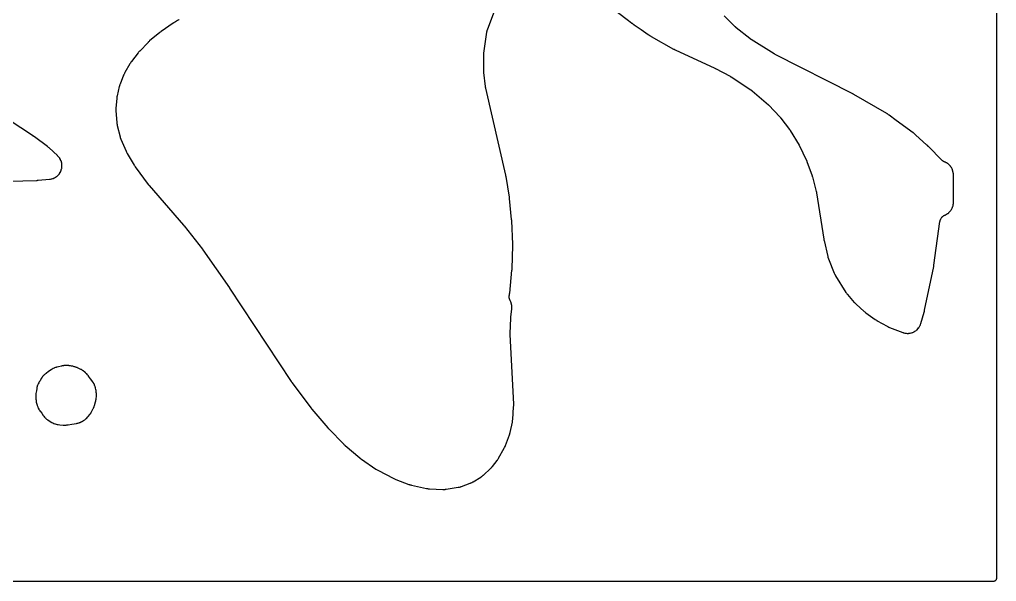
# Model space of a CAD drawing. Header units: millimetres. Extents: x 0 to 300, y 0 to 300.
# Drawn here: x 118.5 to 300.1, y -0.1 to 104.3 of the extents above; entities that cross this region are included whole.
import ezdxf

# ---------------------------------------------------------------- set-up
doc = ezdxf.new("R2010")
doc.units = ezdxf.units.MM
doc.layers.add('CUT', color=7, linetype='CONTINUOUS')

msp = doc.modelspace()

# ---------------------------------------------------------------- linework, layer by layer
at = {"layer": 'CUT'}
for points in [[(300.0625, 298.5625), (300.0625, 1.4375), (300.0625, 0.5522), (300.0589, 0.4788), (300.0503, 0.4206), (300.036, 0.3635), (300.0162, 0.3082), (299.991, 0.255), (299.9608, 0.2046), (299.9257, 0.1573), (299.8862, 0.1137), (299.8427, 0.0743), (299.7954, 0.0392), (299.745, 0.009), (299.6918, -0.0162), (299.6365, -0.036), (299.5794, -0.0503), (299.5212, -0.0589), (299.4478, -0.0625), (298.5625, -0.0625), (1.4375, -0.0625)], [(225.5411, 108.8811), (231.6791, 104.1643), (232.2871, 103.6914), (232.2931, 103.6868), (232.335, 103.655), (232.3415, 103.6502), (232.3944, 103.6112), (232.4009, 103.6065), (232.4431, 103.5763), (232.45, 103.5714), (232.456, 103.5672), (232.5658, 103.4828), (232.5719, 103.4782), (232.615, 103.446), (232.6217, 103.441), (232.6759, 103.4016), (232.6825, 103.3969), (232.7258, 103.3663), (232.7329, 103.3614), (234.0416, 102.4651), (235.3434, 101.5602), (235.3548, 101.5525), (235.4288, 101.5035), (235.4403, 101.4961), (235.5347, 101.4367), (235.5464, 101.4295), (235.6042, 101.3949), (235.634, 101.3745), (235.6449, 101.3672), (235.7162, 101.3207), (235.7273, 101.3136), (235.8181, 101.2571), (235.8293, 101.2503), (235.9026, 101.2068), (235.914, 101.2003), (240.0675, 98.8602), (240.0772, 98.8549), (240.1451, 98.8182), (240.1556, 98.8127), (240.2411, 98.7688), (240.2515, 98.7635), (240.3198, 98.7301), (240.331, 98.7247), (240.3341, 98.7233), (240.3411, 98.72), (247.7117, 95.299), (247.724, 95.2934), (247.7378, 95.2869), (247.752, 95.2802), (247.7567, 95.2779), (247.7683, 95.2723), (247.7733, 95.2698), (247.779, 95.267), (247.784, 95.2645), (247.7956, 95.2588), (247.7999, 95.2566), (247.8092, 95.2518), (247.8225, 95.245), (247.8283, 95.242), (250.5567, 93.8089), (250.5665, 93.8037), (250.5893, 93.7914), (250.599, 93.786), (250.6108, 93.7795), (250.6204, 93.774), (250.6428, 93.7612), (250.6524, 93.7556), (250.6634, 93.7491), (250.6729, 93.7434), (250.695, 93.73), (250.7044, 93.7242), (250.7159, 93.717), (250.7253, 93.7111), (250.7471, 93.6972), (250.7564, 93.6911), (254.4232, 91.2772), (254.4352, 91.2691), (254.4632, 91.2501), (254.4751, 91.2418), (254.4896, 91.2316), (254.5014, 91.2231), (254.5287, 91.2032), (254.5404, 91.1945), (254.5537, 91.1845), (254.5652, 91.1756), (254.5919, 91.1548), (254.6032, 91.1458), (254.617, 91.1347), (254.6282, 91.1255), (254.6542, 91.1038), (254.6653, 91.0944), (257.6953, 88.4838), (259.8391, 86.2126), (259.8472, 86.2038), (259.8661, 86.1833), (259.8741, 86.1745), (259.8838, 86.1636), (259.8917, 86.1547), (259.91, 86.1337), (259.9178, 86.1246), (259.9267, 86.1142), (259.9343, 86.105), (259.9521, 86.0835), (259.9596, 86.0743), (259.9687, 86.0629), (259.9762, 86.0535), (259.9933, 86.0316), (260.0006, 86.0222), (261.6099, 83.9071), (261.6171, 83.8975), (261.6338, 83.8749), (261.6409, 83.8652), (261.6495, 83.8533), (261.6565, 83.8434), (261.6726, 83.8204), (261.6794, 83.8105), (261.6872, 83.7991), (261.6939, 83.789), (261.7094, 83.7656), (261.7159, 83.7555), (261.7239, 83.7431), (261.7303, 83.733), (261.7451, 83.7091), (261.7514, 83.6988), (263.3721, 81.0157), (264.751, 78.1568), (264.7559, 78.1464), (264.7673, 78.122), (264.7721, 78.1115), (264.7779, 78.0987), (264.7826, 78.0882), (264.7933, 78.0635), (264.7978, 78.0529), (264.803, 78.0407), (264.8074, 78.0301), (264.8175, 78.0052), (264.8217, 77.9945), (264.8269, 77.9814), (264.831, 77.9706), (264.8404, 77.9455), (264.8444, 77.9346), (265.7904, 75.3185), (265.7937, 75.3093), (265.8012, 75.2878), (265.8044, 75.2786), (265.8082, 75.2673), (265.8113, 75.258), (265.8183, 75.2363), (265.8213, 75.227), (265.8247, 75.2163), (265.8275, 75.207), (265.8341, 75.1852), (265.8369, 75.1758), (265.8402, 75.1643), (265.8428, 75.1549), (265.8489, 75.133), (265.8515, 75.1236), (266.5848, 72.3692), (266.5878, 72.3577), (266.5946, 72.3308), (266.5974, 72.3193), (266.6008, 72.3052), (266.6034, 72.2936), (266.6095, 72.2665), (266.612, 72.2549), (266.6148, 72.2415), (266.6172, 72.2298), (266.6226, 72.2026), (266.6248, 72.1909), (266.6274, 72.1766), (266.6295, 72.1649), (266.6341, 72.1376), (266.636, 72.1258), (267.9732, 63.5385), (267.9748, 63.5284), (267.987, 63.4582), (267.989, 63.4474), (268.0057, 63.3603), (268.0078, 63.3497), (268.0223, 63.2811), (268.0248, 63.2699), (268.7037, 60.3297), (268.7063, 60.3189), (268.725, 60.2443), (268.7279, 60.2332), (268.7411, 60.1846), (268.7479, 60.1612), (268.7934, 60.0167), (268.8008, 59.9946), (268.8145, 59.9564), (268.8183, 59.9461), (268.8452, 59.875), (268.8497, 59.8635), (269.9194, 57.2073), (269.9246, 57.195), (269.9586, 57.1157), (269.9639, 57.1035), (269.9854, 57.0563), (269.997, 57.0324), (270.0754, 56.8786), (270.0879, 56.8552), (270.1135, 56.8101), (270.1202, 56.7986), (270.1644, 56.7245), (270.1714, 56.7131), (272.0948, 53.6452), (272.1006, 53.6362), (272.1413, 53.5738), (272.1474, 53.5645), (272.1749, 53.5241), (272.1885, 53.5049), (272.2756, 53.3868), (272.2894, 53.3688), (272.3139, 53.3381), (272.3206, 53.3298), (272.3676, 53.273), (272.3753, 53.2639), (273.6408, 51.7945), (273.6535, 51.7803), (273.7367, 51.6896), (273.7497, 51.6759), (273.8578, 51.5654), (273.8712, 51.5521), (273.9601, 51.4668), (273.974, 51.4539), (275.4743, 50.102), (275.4875, 50.0905), (275.5741, 50.0169), (275.5876, 50.0057), (275.6991, 49.9165), (275.7129, 49.9058), (275.8037, 49.8373), (275.8179, 49.827), (277.5369, 48.6083), (277.5505, 48.599), (277.6397, 48.5393), (277.6535, 48.5304), (277.7675, 48.4586), (277.7816, 48.45), (277.874, 48.3954), (277.8883, 48.3872), (279.7291, 47.3657), (279.7479, 47.3557), (279.8711, 47.2929), (279.8903, 47.2836), (280.0476, 47.2103), (280.067, 47.2017), (280.1944, 47.1478), (280.2142, 47.1399), (282.6356, 46.2154), (282.6492, 46.2104), (282.738, 46.1789), (282.7518, 46.1743), (282.8056, 46.1566), (282.8333, 46.1483), (283.0125, 46.0991), (283.0691, 46.0864), (283.2497, 46.0552), (283.3072, 46.0481), (283.49, 46.0344), (283.5479, 46.0329), (283.7312, 46.0369), (283.789, 46.0409), (283.971, 46.0626), (284.0282, 46.0723), (284.2072, 46.1114), (284.2632, 46.1265), (284.4376, 46.1828), (284.4919, 46.2032), (284.6601, 46.276), (284.7121, 46.3016), (284.8725, 46.3903), (284.9218, 46.4208), (285.0729, 46.5245), (285.119, 46.5596), (285.2594, 46.6775), (285.3019, 46.7169), (285.4302, 46.8477), (285.4688, 46.891), (285.5839, 47.0337), (285.6181, 47.0805), (285.7189, 47.2336), (285.7484, 47.2835), (285.8339, 47.4455), (285.8585, 47.4981), (285.9289, 47.67), (285.9393, 47.6971), (285.9582, 47.7504), (285.9629, 47.7642), (285.9922, 47.8537), (285.9966, 47.8675), (286.637, 49.9954), (286.6406, 50.0081), (286.6636, 50.091), (286.667, 50.1038), (286.6936, 50.2086), (286.6967, 50.2214), (286.716, 50.3053), (286.7188, 50.3182), (288.3985, 58.4346), (288.4003, 58.4438), (288.4126, 58.5082), (288.4144, 58.5182), (288.4283, 58.5987), (288.4299, 58.6085), (288.4399, 58.6723), (288.4415, 58.6827), (289.5654, 66.8143), (289.5722, 66.8563), (289.5865, 66.933), (289.6061, 67.0158), (289.6217, 67.0703), (289.649, 67.1509), (289.6697, 67.2037), (289.7045, 67.2813), (289.7301, 67.3319), (289.7721, 67.4059), (289.8023, 67.4539), (289.8511, 67.5236), (289.8858, 67.5685), (289.941, 67.6333), (289.9797, 67.6747), (290.0407, 67.734), (290.0832, 67.7715), (290.1496, 67.8248), (290.1954, 67.8582), (290.2665, 67.9049), (290.3153, 67.9338), (290.3905, 67.9736), (290.4611, 68.0069), (290.5, 68.0241), (290.5052, 68.0262), (290.5191, 68.0321), (290.5727, 68.056), (290.5999, 68.0688), (290.772, 68.1558), (290.8242, 68.1855), (290.9845, 68.2878), (291.0335, 68.3227), (291.1827, 68.4405), (291.228, 68.4801), (291.3647, 68.6122), (291.4058, 68.6561), (291.5285, 68.8013), (291.565, 68.8491), (291.6726, 69.0058), (291.7041, 69.0571), (291.7955, 69.2238), (291.8217, 69.2779), (291.896, 69.4529), (291.9167, 69.5094), (291.973, 69.691), (291.9879, 69.7493), (292.0258, 69.9356), (292.0348, 69.995), (292.0541, 70.1868), (292.0563, 70.2168), (292.0593, 70.2755), (292.0599, 70.2905), (292.0623, 70.3882), (292.0625, 70.4033), (292.0625, 75.4298), (292.0625, 75.4723), (292.0623, 75.4876), (292.0598, 75.5867), (292.0592, 75.602), (292.0562, 75.6615), (292.0538, 75.6919), (292.034, 75.8865), (292.0247, 75.9468), (291.9857, 76.1357), (291.9704, 76.1947), (291.9124, 76.3787), (291.8911, 76.4359), (291.8148, 76.613), (291.7878, 76.6678), (291.6939, 76.8362), (291.6615, 76.8879), (291.5509, 77.046), (291.5134, 77.0941), (291.3874, 77.2401), (291.3452, 77.2842), (291.205, 77.4167), (291.1585, 77.4563), (291.0056, 77.5738), (290.9554, 77.6084), (290.7913, 77.7098), (290.7378, 77.7392), (290.5618, 77.8245), (290.534, 77.8372), (290.46, 77.8685), (290.4532, 77.8714), (290.4146, 77.8872), (290.3736, 77.9052), (290.2978, 77.9407), (290.2173, 77.9835), (290.1653, 78.0147), (290.0895, 78.0654), (290.0409, 78.1017), (289.9707, 78.1599), (289.9091, 78.2164), (289.8763, 78.2481), (287.4993, 80.6621), (287.4939, 80.6675), (287.4562, 80.7048), (287.4503, 80.7105), (287.4027, 80.7564), (287.3969, 80.7619), (287.3588, 80.7976), (287.3525, 80.8034), (287.316, 80.8368), (287.2909, 80.8625), (287.285, 80.8685), (287.2438, 80.9097), (287.2374, 80.916), (287.1852, 80.9666), (287.1788, 80.9727), (287.137, 81.0121), (287.13, 81.0185), (285.0409, 82.9245), (285.0293, 82.9348), (284.9531, 83.0008), (284.9412, 83.0108), (284.8434, 83.0912), (284.8313, 83.1009), (284.7987, 83.1263), (284.7023, 83.2053), (284.69, 83.2151), (284.6091, 83.2779), (284.5966, 83.2874), (281.4407, 85.6083), (280.131, 86.5755), (280.1177, 86.5851), (280.03, 86.6462), (280.0229, 86.651), (280.019, 86.6539), (280.0057, 86.6634), (279.9185, 86.7239), (279.9049, 86.7331), (279.7934, 86.8061), (279.7796, 86.8148), (279.6892, 86.8706), (279.6752, 86.879), (273.5642, 90.4198), (273.5575, 90.4237), (273.5105, 90.4501), (273.5032, 90.4541), (273.4442, 90.4863), (273.437, 90.4901), (273.39, 90.5149), (273.3822, 90.5189), (258.9411, 97.8594), (258.9322, 97.864), (258.9115, 97.8748), (258.9027, 97.8795), (258.8919, 97.8853), (258.8831, 97.8901), (258.8627, 97.9013), (258.8539, 97.9062), (258.8439, 97.9119), (258.8352, 97.9169), (258.815, 97.9286), (258.8064, 97.9336), (258.7959, 97.9399), (258.7873, 97.9451), (258.7674, 97.9572), (258.7589, 97.9625), (254.4546, 100.6563), (254.4441, 100.663), (254.4198, 100.6787), (254.4094, 100.6855), (254.3968, 100.6938), (254.3866, 100.7008), (254.3627, 100.7171), (254.3525, 100.7242), (254.3409, 100.7324), (254.3308, 100.7396), (254.3074, 100.7566), (254.2974, 100.764), (254.2853, 100.773), (254.2754, 100.7805), (254.2525, 100.7982), (254.2427, 100.8058), (251.7074, 102.8119), (251.6973, 102.8201), (251.6738, 102.8392), (251.6638, 102.8475), (251.6517, 102.8577), (251.6418, 102.8661), (251.6189, 102.8859), (251.6091, 102.8945), (251.598, 102.9044), (251.5883, 102.9131), (251.566, 102.9335), (251.5565, 102.9424), (251.5449, 102.9533), (251.5356, 102.9622), (251.5138, 102.9833), (251.5046, 102.9924), (249.4393, 105.0554)], [(148.2091, 104.3588), (148.1163, 104.3086), (148.1022, 104.3007), (147.9874, 104.2344), (147.9734, 104.2261), (147.8835, 104.1709), (147.8698, 104.1623), (147.478, 103.907), (147.3694, 103.8472), (147.3566, 103.84), (147.2743, 103.792), (147.2617, 103.7844), (147.1598, 103.7217), (147.1474, 103.7138), (147.0675, 103.6619), (147.0553, 103.6537), (144.8585, 102.1478), (144.847, 102.1397), (144.7734, 102.0867), (144.7621, 102.0784), (144.6712, 102.0096), (144.6602, 102.0011), (144.5891, 101.9446), (144.5782, 101.9358), (142.69, 100.3645), (142.678, 100.3542), (142.601, 100.2866), (142.5893, 100.2761), (142.4949, 100.1887), (142.4835, 100.1779), (142.4102, 100.1063), (142.399, 100.0952), (140.8404, 98.493), (140.8282, 98.4801), (140.7503, 98.3952), (140.7385, 98.3819), (140.644, 98.2725), (140.6326, 98.2589), (140.5599, 98.1695), (140.5489, 98.1556), (139.3045, 96.5302), (139.2928, 96.5144), (139.2185, 96.4105), (139.2073, 96.3943), (139.1184, 96.2609), (139.1078, 96.2444), (139.0405, 96.1358), (139.0304, 96.1189), (138.0946, 94.4934), (138.0843, 94.4747), (138.0195, 94.3522), (138.0099, 94.3332), (137.9341, 94.1768), (137.9251, 94.1575), (137.8692, 94.0307), (137.8609, 94.011), (137.1928, 92.3391), (137.1889, 92.3292), (137.1627, 92.26), (137.1589, 92.2497), (137.1425, 92.204), (137.1351, 92.1819), (137.0913, 92.043), (137.085, 92.0214), (137.0746, 91.9838), (137.0719, 91.9736), (137.0538, 91.9027), (137.051, 91.8912), (136.6401, 90.1385), (136.6377, 90.1279), (136.6218, 90.0542), (136.6196, 90.0431), (136.61, 89.9945), (136.6059, 89.971), (136.5832, 89.8241), (136.5801, 89.8013), (136.5755, 89.7618), (136.5743, 89.751), (136.5671, 89.6767), (136.566, 89.6647), (136.4264, 87.8602), (136.4257, 87.8496), (136.4212, 87.7752), (136.4207, 87.7641), (136.4187, 87.7152), (136.4182, 87.6916), (136.418, 87.5448), (136.4184, 87.5221), (136.4198, 87.4828), (136.4203, 87.4722), (136.4242, 87.3986), (136.425, 87.3866), (136.5872, 85.1972), (136.5883, 85.1847), (136.596, 85.1034), (136.5973, 85.0909), (136.603, 85.0421), (136.6064, 85.0172), (136.6321, 84.8559), (136.6366, 84.8312), (136.6463, 84.783), (136.6489, 84.7707), (136.6668, 84.691), (136.6697, 84.6788), (137.1876, 82.5768), (137.1907, 82.5647), (137.2117, 82.4867), (137.215, 82.4747), (137.2286, 82.428), (137.236, 82.4043), (137.2875, 82.2512), (137.2959, 82.2278), (137.3133, 82.1824), (137.3179, 82.1708), (137.3484, 82.096), (137.3532, 82.0845), (138.3112, 79.8643), (138.3193, 79.8465), (138.3732, 79.7319), (138.3818, 79.7144), (138.4541, 79.5729), (138.4632, 79.5557), (138.5245, 79.4448), (138.5342, 79.4279), (139.8002, 77.3031), (139.8081, 77.2901), (139.8609, 77.2064), (139.8692, 77.1937), (139.9381, 77.0903), (139.9467, 77.0778), (140.0037, 76.9969), (140.0126, 76.9845), (142.4447, 73.7099), (142.4511, 73.7014), (142.4961, 73.6431), (142.5031, 73.6342), (142.5604, 73.5626), (142.5675, 73.554), (142.6138, 73.4982), (142.6215, 73.4891), (149.0112, 66.1114), (149.021, 66.1), (149.031, 66.0882), (149.0343, 66.0843), (149.0425, 66.0746), (149.046, 66.0704), (149.05, 66.0655), (149.0535, 66.0613), (149.0615, 66.0515), (149.0645, 66.0478), (149.071, 66.0398), (149.0801, 66.0283), (149.0841, 66.0232), (152.4907, 61.6826), (152.4939, 61.6785), (152.5014, 61.6689), (152.5046, 61.6647), (152.5121, 61.6549), (152.516, 61.6498), (152.525, 61.6379), (152.5288, 61.6327), (152.5333, 61.6268), (152.5371, 61.6216), (152.5459, 61.6096), (152.5492, 61.605), (152.5563, 61.5952), (152.5663, 61.5811), (152.5706, 61.5749), (157.5046, 54.4922), (157.5115, 54.4821), (157.5175, 54.4734), (157.5215, 54.4675), (157.5312, 54.4532), (157.5353, 54.447), (169.0108, 37.083), (169.0152, 37.0763), (169.0467, 37.0301), (169.0516, 37.023), (169.0916, 36.9659), (169.0965, 36.959), (169.1288, 36.9144), (169.1341, 36.9071), (172.6942, 32.1345), (172.6995, 32.1274), (172.737, 32.0788), (172.7428, 32.0713), (172.7904, 32.0114), (172.7962, 32.0042), (172.8346, 31.9574), (172.841, 31.9498), (175.7789, 28.4857), (175.7857, 28.4778), (175.8335, 28.4234), (175.841, 28.4151), (175.9018, 28.3483), (175.9093, 28.3403), (175.9583, 28.2884), (175.9665, 28.28), (178.7811, 25.4187), (178.7906, 25.4092), (178.8533, 25.3483), (178.8631, 25.339), (178.9435, 25.2642), (178.9535, 25.2552), (179.0189, 25.1971), (179.0291, 25.1883), (181.7493, 22.879), (181.7613, 22.8691), (181.8404, 22.8054), (181.8527, 22.7958), (181.9539, 22.7185), (181.9665, 22.7092), (182.0487, 22.6498), (182.0615, 22.6408), (184.7218, 20.8218), (184.7367, 20.8119), (184.8343, 20.7494), (184.8494, 20.74), (184.9742, 20.6651), (184.9897, 20.6562), (185.0908, 20.5995), (185.1065, 20.591), (188.0434, 19.0591), (188.0598, 19.0508), (188.1675, 18.9988), (188.1842, 18.991), (188.3212, 18.9299), (188.3381, 18.9227), (188.4488, 18.8774), (188.4659, 18.8706), (190.8631, 17.9735), (190.883, 17.9664), (191.0133, 17.9228), (191.0335, 17.9165), (191.1988, 17.8676), (191.2192, 17.862), (191.3522, 17.8276), (191.3728, 17.8227), (194.1284, 17.2148), (194.1412, 17.2121), (194.2248, 17.1956), (194.2377, 17.1932), (194.2882, 17.1843), (194.3141, 17.1804), (194.4831, 17.1583), (194.5091, 17.1555), (194.5602, 17.1511), (194.5733, 17.1501), (194.6583, 17.1447), (194.6714, 17.144), (197.1676, 17.0384), (197.1825, 17.0379), (197.2797, 17.0362), (197.2946, 17.0361), (197.353, 17.0366), (197.3828, 17.0376), (197.5767, 17.0487), (197.6065, 17.0511), (197.6645, 17.0574), (197.6793, 17.0592), (197.7756, 17.072), (197.7904, 17.0741), (200.0402, 17.4303), (200.0551, 17.4328), (200.1515, 17.4506), (200.1663, 17.4535), (200.2239, 17.4656), (200.2533, 17.4726), (200.4428, 17.5225), (200.4718, 17.5309), (200.5279, 17.5488), (200.5422, 17.5535), (200.6349, 17.5856), (200.6491, 17.5907), (202.2472, 18.1889), (202.2606, 18.1941), (202.347, 18.2288), (202.3602, 18.2343), (202.4116, 18.2564), (202.4376, 18.2683), (202.6049, 18.3499), (202.6303, 18.363), (202.6794, 18.3899), (202.6919, 18.3969), (202.7724, 18.4436), (202.7847, 18.451), (204.2266, 19.3333), (204.2388, 19.341), (204.3173, 19.3916), (204.3293, 19.3996), (204.3758, 19.4312), (204.3992, 19.4479), (204.5484, 19.5602), (204.571, 19.578), (204.6142, 19.6139), (204.6251, 19.6232), (204.6956, 19.6846), (204.7063, 19.6942), (206.0266, 20.9019), (206.0358, 20.9104), (206.0947, 20.9666), (206.1036, 20.9753), (206.1384, 21.0099), (206.1557, 21.0279), (206.2662, 21.1474), (206.2829, 21.1661), (206.3146, 21.2034), (206.3226, 21.213), (206.374, 21.2761), (206.3818, 21.2859), (207.2839, 22.4412), (207.2905, 22.4499), (207.3367, 22.5113), (207.3435, 22.5205), (207.3729, 22.5613), (207.3867, 22.5812), (207.4702, 22.7072), (207.4827, 22.7269), (207.5037, 22.7615), (207.5094, 22.7709), (207.5476, 22.8365), (207.5537, 22.8472), (208.5756, 24.6854), (208.5858, 24.7046), (208.6498, 24.8302), (208.6593, 24.8497), (208.7339, 25.0102), (208.7427, 25.0301), (208.7975, 25.1601), (208.8055, 25.1802), (209.5545, 27.1544), (209.5583, 27.1647), (209.5842, 27.2371), (209.588, 27.2479), (209.6041, 27.2957), (209.6114, 27.3188), (209.6539, 27.4642), (209.66, 27.4867), (209.6699, 27.526), (209.6725, 27.5367), (209.6896, 27.6108), (209.6923, 27.6228), (210.097, 29.5523), (210.1008, 29.572), (210.1233, 29.7004), (210.1264, 29.7203), (210.1492, 29.8823), (210.1517, 29.9022), (210.1655, 30.0318), (210.1673, 30.0518), (210.3388, 32.3979), (210.3399, 32.4165), (210.3449, 32.5373), (210.3454, 32.5559), (210.3471, 32.7076), (210.347, 32.7262), (210.3446, 32.8471), (210.3439, 32.8657), (209.6824, 45.804), (209.6819, 45.814), (209.681, 45.8374), (209.6807, 45.8474), (209.6803, 45.8596), (209.6801, 45.8697), (209.6797, 45.8931), (209.6795, 45.9031), (209.6795, 45.9147), (209.6795, 45.9247), (209.6796, 45.9481), (209.6797, 45.9581), (209.6799, 45.9704), (209.6801, 45.9804), (209.6807, 46.0038), (209.681, 46.0138), (209.7904, 48.8835), (209.7908, 48.8932), (209.7919, 48.9158), (209.7924, 48.9255), (209.7931, 48.9373), (209.7938, 48.947), (209.7953, 48.9695), (209.7961, 48.9792), (209.797, 48.9903), (209.7978, 49), (209.7999, 49.0225), (209.8008, 49.0322), (209.8021, 49.044), (209.8031, 49.0536), (209.8057, 49.0761), (209.8068, 49.0857), (209.9854, 50.5146), (209.987, 50.5292), (209.9965, 50.6243), (209.9978, 50.6389), (210.0021, 50.6961), (210.0036, 50.7255), (210.0086, 50.9137), (210.0072, 50.9724), (209.994, 51.1577), (209.9869, 51.216), (209.9555, 51.3991), (209.9428, 51.4565), (209.8937, 51.6356), (209.8754, 51.6914), (209.809, 51.8649), (209.7854, 51.9187), (209.69, 52.1095), (209.6772, 52.1369), (209.6708, 52.15), (209.6571, 52.1775), (209.6213, 52.2591), (209.6002, 52.3146), (209.5726, 52.3995), (209.5571, 52.4568), (209.5381, 52.5439), (209.5283, 52.6025), (209.518, 52.6911), (209.5141, 52.7503), (209.5126, 52.8395), (209.5145, 52.8988), (209.5219, 52.9877), (209.5326, 53.0687), (209.5396, 53.1128), (209.5588, 53.2174), (209.5643, 53.2472), (209.5652, 53.2521), (209.5712, 53.2864), (209.572, 53.2914), (209.5741, 53.3035), (209.5759, 53.315), (209.5872, 53.3922), (209.5887, 53.4034), (209.5937, 53.4425), (209.5946, 53.4503), (209.5997, 53.4947), (209.6005, 53.5022), (210.0316, 57.7606), (210.0326, 57.771), (210.0387, 57.8438), (210.0395, 57.855), (210.0454, 57.9459), (210.046, 57.9569), (210.0493, 58.0288), (210.0498, 58.0405), (210.164, 62.3367), (210.1642, 62.3464), (210.1649, 62.4135), (210.1649, 62.4239), (210.1643, 62.5076), (210.1642, 62.5177), (210.1626, 62.5839), (210.1623, 62.5947), (209.9799, 66.9543), (209.9796, 66.9621), (209.9766, 67.0165), (209.9761, 67.0248), (209.9714, 67.0925), (209.9708, 67.1007), (209.9663, 67.1541), (209.9656, 67.1629), (209.5807, 71.1101), (209.5797, 71.1192), (209.5725, 71.1828), (209.5713, 71.1926), (209.5611, 71.2718), (209.5597, 71.2814), (209.5506, 71.3438), (209.549, 71.354), (208.9189, 75.2003), (208.9174, 75.2091), (208.9064, 75.2706), (208.9046, 75.2801), (208.8896, 75.3565), (208.8877, 75.3658), (208.875, 75.426), (208.8728, 75.4358), (205.1521, 91.6177), (205.1494, 91.63), (205.1432, 91.6586), (205.1407, 91.6709), (205.1377, 91.6859), (205.1353, 91.6982), (205.1299, 91.727), (205.1277, 91.7394), (205.1239, 91.7613), (205.1219, 91.7737), (205.1173, 91.8027), (205.1155, 91.8151), (205.1133, 91.8303), (205.1116, 91.8427), (205.1079, 91.8718), (205.1063, 91.8842), (204.8082, 94.4791), (204.8068, 94.4924), (204.8037, 94.5234), (204.8025, 94.5366), (204.8011, 94.5529), (204.8001, 94.5662), (204.7979, 94.5972), (204.797, 94.6105), (204.7957, 94.6341), (204.7951, 94.6475), (204.7939, 94.6786), (204.7934, 94.6919), (204.793, 94.7082), (204.7928, 94.7215), (204.7924, 94.7526), (204.7924, 94.766), (204.8051, 97.7757), (204.8053, 97.7903), (204.806, 97.8245), (204.8064, 97.8391), (204.807, 97.857), (204.8077, 97.8716), (204.8095, 97.9057), (204.8104, 97.9204), (204.8122, 97.9462), (204.8133, 97.9608), (204.8162, 97.9949), (204.8176, 98.0094), (204.8194, 98.0272), (204.821, 98.0418), (204.8251, 98.0757), (204.8269, 98.0902), (205.3577, 102.0159), (205.3595, 102.028), (205.3625, 102.0481), (205.371, 102.0962), (205.3876, 102.1773), (205.3957, 102.2131), (205.3966, 102.2168), (205.4062, 102.2522), (205.4294, 102.3317), (205.4443, 102.3782), (205.451, 102.3973), (205.4552, 102.4088), (206.6304, 105.6114)], [(111.3734, 74.1994), (121.6882, 74.4605), (121.6981, 74.4609), (121.7669, 74.4637), (121.7775, 74.4643), (121.8632, 74.4694), (121.8736, 74.4701), (121.9413, 74.4753), (121.9524, 74.4763), (124.081, 74.68), (124.0959, 74.6816), (124.1926, 74.6933), (124.2075, 74.6953), (124.2654, 74.7038), (124.2949, 74.7088), (124.4834, 74.7462), (124.5416, 74.7607), (124.7229, 74.8159), (124.7793, 74.8362), (124.9542, 74.9091), (125.0083, 74.935), (125.175, 75.025), (125.2263, 75.0561), (125.3832, 75.1624), (125.4311, 75.1984), (125.5766, 75.3198), (125.6207, 75.3604), (125.7533, 75.4957), (125.7931, 75.5406), (125.9117, 75.6884), (125.9468, 75.737), (126.05, 75.896), (126.08, 75.9478), (126.1668, 76.1163), (126.1916, 76.1709), (126.2612, 76.3472), (126.2804, 76.404), (126.332, 76.5863), (126.3454, 76.6447), (126.3786, 76.8313), (126.3861, 76.8908), (126.4005, 77.0797), (126.4021, 77.1396), (126.3975, 77.3291), (126.3931, 77.3889), (126.3697, 77.5769), (126.3593, 77.636), (126.3173, 77.8208), (126.3011, 77.8785), (126.2408, 78.0581), (126.2189, 78.1139), (126.141, 78.2867), (126.1136, 78.34), (126.0188, 78.5041), (125.9863, 78.5545), (125.8756, 78.7083), (125.8382, 78.7552), (125.711, 78.8991), (125.6906, 78.9211), (125.6497, 78.963), (125.6391, 78.9736), (125.5693, 79.0416), (125.5584, 79.0519), (124.0089, 80.4875), (123.9968, 80.4984), (123.9169, 80.5685), (123.9045, 80.5791), (123.8019, 80.6642), (123.7892, 80.6745), (123.7056, 80.74), (123.6927, 80.75), (121.2723, 82.5456), (121.2653, 82.5507), (121.2161, 82.5861), (121.2085, 82.5915), (121.1465, 82.6347), (121.1389, 82.6399), (121.0894, 82.6732), (121.0812, 82.6786), (114.1521, 87.1848)]]:
    msp.add_lwpolyline(points, dxfattribs=at)
msp.add_lwpolyline([(121.5302, 34.0533), (121.5343, 33.9806), (121.5368, 33.9504), (121.5432, 33.8917), (121.545, 33.8767), (121.558, 33.7792), (121.5602, 33.7642), (121.5741, 33.6773), (121.5998, 33.4659), (121.6018, 33.4507), (121.6163, 33.3527), (121.6187, 33.3376), (121.6289, 33.2789), (121.6349, 33.249), (121.6786, 33.0558), (121.6861, 33.0262), (121.7022, 32.9689), (121.7065, 32.9543), (121.7091, 32.9459), (121.7352, 32.8477), (121.7437, 32.8186), (121.7617, 32.7622), (121.7665, 32.7478), (121.7989, 32.6548), (121.804, 32.6406), (121.8517, 32.514), (121.8545, 32.5058), (121.8592, 32.4924), (121.8905, 32.406), (121.8955, 32.3927), (121.9156, 32.3412), (121.9265, 32.3151), (121.9283, 32.311), (121.9306, 32.305), (121.9653, 32.2192), (121.9708, 32.2061), (121.9928, 32.1551), (122.0047, 32.1292), (122.0849, 31.9653), (122.1123, 31.9155), (122.2077, 31.7599), (122.2231, 31.736), (122.2544, 31.6901), (122.2626, 31.6784), (122.3164, 31.6032), (122.3248, 31.5917), (122.6333, 31.1816), (122.9081, 30.7862), (122.9166, 30.7744), (122.9724, 30.6981), (122.9811, 30.6865), (123.0157, 30.6415), (123.034, 30.6189), (123.1547, 30.4769), (123.1944, 30.4344), (123.3072, 30.3252), (123.3137, 30.318), (123.3539, 30.278), (123.4866, 30.1576), (123.5304, 30.1215), (123.6759, 30.0126), (123.699, 29.9962), (123.7449, 29.9651), (123.7567, 29.9573), (123.8342, 29.9075), (123.8462, 29.9), (124.5271, 29.4846), (124.539, 29.4776), (124.6168, 29.4326), (124.6288, 29.4258), (124.6762, 29.3998), (124.7007, 29.3871), (124.8599, 29.3091), (124.9106, 29.2871), (125.074, 29.2249), (125.1266, 29.2077), (125.295, 29.1608), (125.3489, 29.1485), (125.5233, 29.1169), (125.5506, 29.1126), (125.6042, 29.1055), (125.6179, 29.1038), (125.7072, 29.0939), (125.721, 29.0926), (125.9922, 29.069), (126.6159, 29.0037), (126.6292, 29.0025), (126.7161, 28.9953), (126.7294, 28.9944), (126.7817, 28.9913), (126.8085, 28.9903), (126.9803, 28.9877), (127.0339, 28.9893), (127.0838, 28.993), (127.1114, 28.9931), (127.1642, 28.9954), (127.3329, 29.0106), (127.3592, 29.0135), (127.4104, 29.0204), (127.4235, 29.0223), (127.5083, 29.0356), (127.5213, 29.0378), (128.216, 29.1624), (129.0846, 29.306), (129.1026, 29.3092), (129.2188, 29.3321), (129.2367, 29.3359), (129.3059, 29.3517), (129.3412, 29.3609), (129.544, 29.4204), (129.5463, 29.421), (129.5493, 29.4219), (129.5684, 29.4276), (129.603, 29.4389), (129.6699, 29.463), (129.687, 29.4694), (129.6893, 29.4704), (129.7475, 29.4914), (129.7711, 29.5005), (129.817, 29.5192), (129.8286, 29.5242), (129.9042, 29.557), (129.9157, 29.5621), (130.0169, 29.6087), (130.0293, 29.6145), (130.0324, 29.6161), (130.0473, 29.6229), (130.0596, 29.6287), (130.1076, 29.652), (130.1318, 29.6645), (130.1512, 29.675), (130.1686, 29.684), (130.1925, 29.697), (130.2063, 29.705), (130.2854, 29.748), (130.3321, 29.7761), (130.3454, 29.785), (130.3902, 29.8136), (130.4287, 29.8407), (130.4775, 29.8732), (130.4999, 29.8889), (130.5428, 29.9205), (130.5537, 29.9287), (130.6239, 29.9828), (130.6346, 29.9913), (130.8277, 30.1474), (130.8399, 30.1575), (130.9183, 30.2243), (130.9302, 30.2348), (130.9762, 30.2761), (130.9991, 30.2979), (131.1447, 30.4435), (131.1665, 30.4665), (131.2079, 30.5124), (131.2183, 30.5243), (131.2851, 30.6027), (131.2953, 30.6149), (131.5724, 30.9577), (131.5817, 30.9695), (131.6411, 31.0469), (131.6501, 31.0589), (131.6846, 31.1063), (131.7017, 31.131), (131.8085, 31.2942), (131.8243, 31.3197), (131.854, 31.3703), (131.8614, 31.3834), (131.9086, 31.4688), (131.9157, 31.482), (132.2144, 32.0564), (132.221, 32.0696), (132.2633, 32.156), (132.2696, 32.1694), (132.2938, 32.2219), (132.3054, 32.2491), (132.3769, 32.4276), (132.3872, 32.4553), (132.406, 32.51), (132.4107, 32.524), (132.4398, 32.6157), (132.4441, 32.6299), (132.6334, 33.2828), (132.6372, 33.2966), (132.6608, 33.386), (132.6643, 33.3998), (132.6772, 33.4538), (132.6832, 33.4816), (132.7176, 33.6633), (132.7223, 33.6913), (132.73, 33.7464), (132.7318, 33.7605), (132.7426, 33.8523), (132.7441, 33.8665), (132.7895, 34.3558), (132.7906, 34.3707), (132.7972, 34.467), (132.798, 34.4818), (132.8005, 34.5398), (132.801, 34.5695), (132.7998, 34.7625), (132.7988, 34.7922), (132.7956, 34.8501), (132.7946, 34.8649), (132.7868, 34.9612), (132.7854, 34.976), (132.7448, 35.3588), (132.7428, 35.3758), (132.7279, 35.4862), (132.7253, 35.5031), (132.7145, 35.5691), (132.708, 35.6027), (132.6595, 35.8199), (132.6511, 35.8531), (132.6484, 35.8626), (132.6475, 35.8659), (132.6378, 35.8996), (132.6328, 35.9174), (132.6316, 35.9213), (132.6289, 35.9306), (132.6239, 35.9471), (132.5948, 36.0385), (132.5944, 36.04), (132.5942, 36.0404), (132.5899, 36.054), (132.5844, 36.0704), (132.5482, 36.1738), (132.5204, 36.2537), (132.5155, 36.2673), (132.5115, 36.2782), (132.51, 36.2821), (132.5055, 36.2943), (132.4826, 36.3553), (132.4774, 36.3687), (132.4755, 36.3734), (132.4717, 36.3833), (132.4592, 36.414), (132.4563, 36.4211), (132.4559, 36.4221), (132.4505, 36.4355), (132.439, 36.462), (132.3614, 36.6298), (132.3347, 36.6809), (132.2413, 36.8405), (132.2262, 36.865), (132.1954, 36.9122), (132.1874, 36.9242), (132.1343, 37.0015), (132.126, 37.0133), (131.721, 37.574), (131.3548, 38.0836), (131.3463, 38.0952), (131.3056, 38.1491), (131.2803, 38.1841), (131.2715, 38.196), (131.2131, 38.2728), (131.2039, 38.2845), (131.1677, 38.3298), (131.1486, 38.3525), (131.0225, 38.4949), (130.981, 38.5374), (130.8415, 38.6667), (130.8192, 38.6863), (130.7748, 38.7235), (130.7633, 38.7329), (130.6879, 38.7931), (130.6762, 38.8022), (130.3359, 39.0599), (130.3234, 39.0692), (130.2413, 39.1281), (130.2286, 39.137), (130.1783, 39.1711), (130.1522, 39.1879), (129.9794, 39.2926), (129.9524, 39.308), (129.8989, 39.3367), (129.8851, 39.3439), (129.7949, 39.3894), (129.7809, 39.3962), (129.3011, 39.6227), (129.287, 39.6291), (129.1949, 39.6697), (129.1807, 39.6758), (129.1247, 39.6987), (129.0958, 39.7097), (128.9059, 39.7764), (128.8764, 39.7859), (128.8184, 39.803), (128.8035, 39.8071), (128.7063, 39.833), (128.6912, 39.8368), (128.5661, 39.8667), (128.4118, 39.9102), (128.397, 39.9141), (128.3001, 39.9387), (128.2851, 39.9423), (128.2266, 39.9556), (128.1964, 39.9617), (127.9995, 39.9958), (127.9691, 40.0003), (127.9688, 40.0003), (127.9674, 40.0006), (127.7677, 40.0269), (127.7369, 40.0302), (127.6766, 40.035), (127.6611, 40.036), (127.5605, 40.0414), (127.545, 40.042), (127.4046, 40.0459), (127.3742, 40.048), (127.3594, 40.0489), (127.2633, 40.0532), (127.2485, 40.0536), (127.1907, 40.0548), (127.1611, 40.0547), (127.1218, 40.0535), (127.0298, 40.0538), (127.015, 40.0537), (126.9572, 40.0524), (126.9277, 40.051), (126.7385, 40.0376), (126.6798, 40.0305), (126.4929, 39.9985), (126.4638, 39.9928), (126.4074, 39.9803), (126.393, 39.9769), (126.2997, 39.9537), (126.2854, 39.95), (125.7689, 39.808), (125.394, 39.7215), (125.3798, 39.7181), (125.2879, 39.6945), (125.2738, 39.6907), (125.2189, 39.6752), (125.191, 39.6665), (125.0136, 39.6069), (124.9592, 39.5856), (124.7908, 39.5101), (124.7793, 39.5043), (124.7539, 39.4931), (124.5884, 39.4104), (124.5374, 39.3818), (124.3786, 39.282), (124.3542, 39.2658), (124.3074, 39.2331), (124.2955, 39.2246), (124.2189, 39.1683), (124.2072, 39.1595), (123.8961, 38.9188), (123.4545, 38.606), (123.443, 38.5977), (123.3692, 38.5428), (123.358, 38.5342), (123.3144, 38.5002), (123.2926, 38.4822), (123.1551, 38.3639), (123.114, 38.325), (122.99, 38.1961), (122.9527, 38.1535), (122.9505, 38.1507), (122.931, 38.1305), (122.8118, 37.9952), (122.7761, 37.9507), (122.6689, 37.8027), (122.6527, 37.7792), (122.6222, 37.7326), (122.6145, 37.7206), (122.5656, 37.6419), (122.5582, 37.6297), (122.3301, 37.2421), (122.1855, 37.02), (122.1776, 37.0076), (122.1272, 36.9259), (122.1196, 36.9133), (122.0906, 36.8635), (122.0764, 36.8377), (121.9893, 36.6699), (121.9647, 36.6162), (121.9127, 36.4861), (121.9039, 36.4673), (121.882, 36.4134), (121.821, 36.2401), (121.8044, 36.1844), (121.7599, 36.0035), (121.7536, 35.9752), (121.7427, 35.9195), (121.7401, 35.9052), (121.7242, 35.8121), (121.722, 35.7977), (121.6583, 35.3602), (121.5657, 34.8617), (121.5631, 34.8467), (121.5475, 34.7489), (121.5452, 34.7339), (121.5374, 34.6749), (121.5341, 34.6446), (121.5181, 34.45), (121.5162, 34.3891), (121.52, 34.1939), (121.5213, 34.1634), (121.5255, 34.1041), (121.5268, 34.0889)], close=True, dxfattribs=at)

doc.saveas('drawing.dxf')
